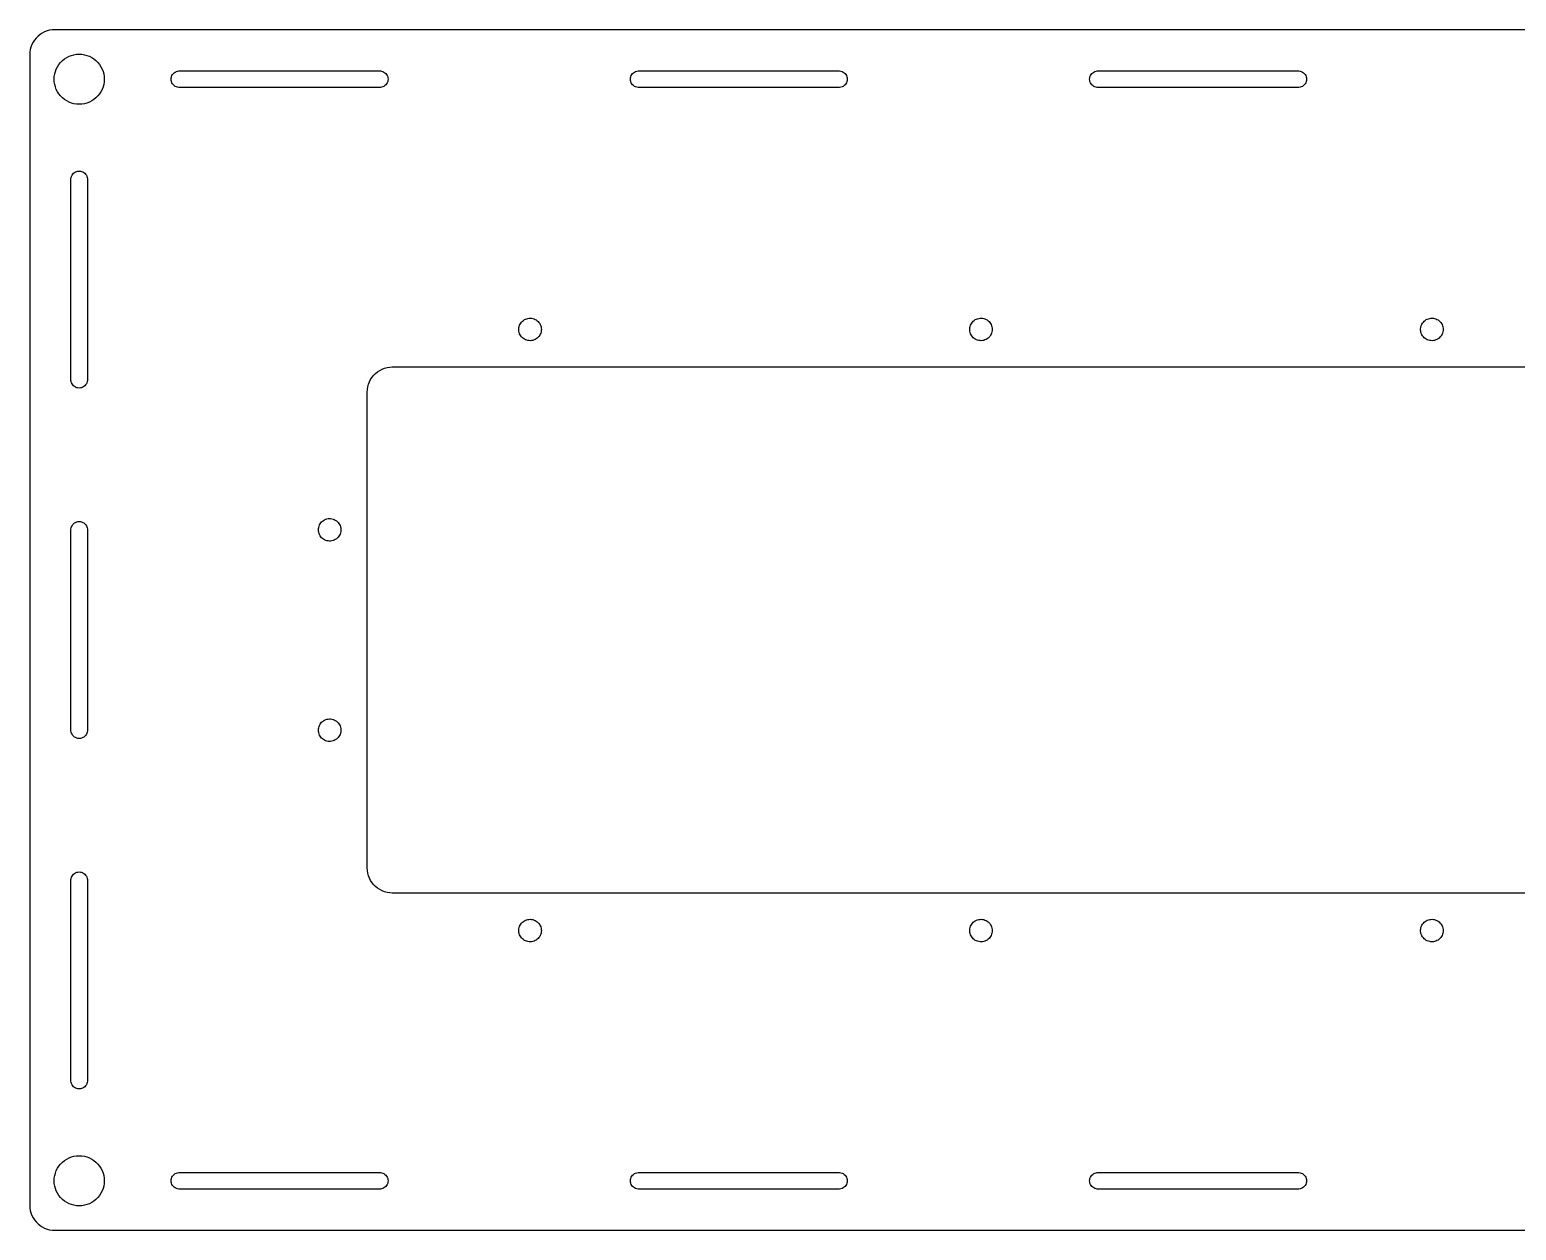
# Model space of a CAD drawing. Header units: metres. Extents: x -325 to 325, y -120 to 120.
# Drawn here: x -324.9 to -28.1, y -119.8 to 119.8 of the extents above; entities that cross this region are included whole.
import ezdxf

# ---------------------------------------------------------------- set-up
doc = ezdxf.new("R2010")
doc.units = ezdxf.units.M

msp = doc.modelspace()

# ---------------------------------------------------------------- linework, layer by layer
for p, q in [((-322.814, 118.87), (-323.221, 118.541)), ((-322.375, 119.155), (-322.814, 118.87)), ((-321.909, 119.393), (-322.375, 119.155)), ((-321.42, 119.58), (-321.909, 119.393)), ((-320.915, 119.716), (-321.42, 119.58)), ((-320.398, 119.798), (-320.915, 119.716)), ((-319.875, 119.825), (-320.398, 119.798)), ((319.875, 119.825), (-319.875, 119.825)), ((-324.766, 115.865), (-324.848, 115.348)), ((-324.63, 116.37), (-324.766, 115.865)), ((-324.443, 116.859), (-324.63, 116.37)), ((-324.205, 117.325), (-324.443, 116.859)), ((-323.92, 117.764), (-324.205, 117.325)), ((-323.591, 118.171), (-323.92, 117.764)), ((-323.221, 118.541), (-323.591, 118.171)), ((-324.848, 115.348), (-324.875, 114.825)), ((-324.875, 114.825), (-324.875, -114.825)), ((-319.33, 112.45), (-319.045, 112.889)), ((-319.045, 112.889), (-318.716, 113.296)), ((-318.716, 113.296), (-318.346, 113.666)), ((-318.346, 113.666), (-317.939, 113.995)), ((-317.939, 113.995), (-317.5, 114.28)), ((-317.5, 114.28), (-317.034, 114.518)), ((-317.034, 114.518), (-316.545, 114.705)), ((-316.545, 114.705), (-316.04, 114.841)), ((-316.04, 114.841), (-315.523, 114.923)), ((-315.523, 114.923), (-315, 114.95)), ((-315, 114.95), (-314.477, 114.923)), ((-314.477, 114.923), (-313.96, 114.841)), ((-313.96, 114.841), (-313.455, 114.705)), ((-313.455, 114.705), (-312.966, 114.518)), ((-312.966, 114.518), (-312.5, 114.28)), ((-312.5, 114.28), (-312.061, 113.995)), ((-312.061, 113.995), (-311.654, 113.666)), ((-311.654, 113.666), (-311.284, 113.296)), ((-311.284, 113.296), (-310.955, 112.889)), ((-310.955, 112.889), (-310.67, 112.45)), ((-320, 109.95), (-319.973, 110.473)), ((-319.973, 109.427), (-320, 109.95)), ((-319.973, 110.473), (-319.891, 110.99)), ((-319.891, 110.99), (-319.755, 111.495)), ((-319.755, 111.495), (-319.568, 111.984)), ((-319.568, 111.984), (-319.33, 112.45)), ((-310.67, 112.45), (-310.432, 111.984)), ((-310.432, 111.984), (-310.245, 111.495)), ((-310.245, 111.495), (-310.109, 110.99)), ((-310.109, 110.99), (-310.027, 110.473)), ((-310.027, 110.473), (-310, 109.95)), ((-310, 109.95), (-310.027, 109.427)), ((-296.65, 109.95), (-296.632, 110.196)), ((-296.632, 109.704), (-296.65, 109.95)), ((-296.632, 110.196), (-296.577, 110.436)), ((-296.577, 110.436), (-296.487, 110.666)), ((-296.487, 110.666), (-296.363, 110.879)), ((-296.363, 110.879), (-296.21, 111.072)), ((-296.21, 111.072), (-296.029, 111.24)), ((-296.029, 111.24), (-295.825, 111.379)), ((-295.825, 111.379), (-295.603, 111.486)), ((-295.603, 111.486), (-295.367, 111.559)), ((-295.367, 111.559), (-295.123, 111.595)), ((-295.123, 111.595), (-254.877, 111.595)), ((-254.877, 111.595), (-254.633, 111.559)), ((-254.633, 111.559), (-254.397, 111.486)), ((-254.397, 111.486), (-254.175, 111.379)), ((-254.175, 111.379), (-253.971, 111.24)), ((-253.971, 111.24), (-253.79, 111.072)), ((-253.79, 111.072), (-253.637, 110.879)), ((-253.637, 110.879), (-253.513, 110.666)), ((-253.513, 110.666), (-253.423, 110.436)), ((-253.423, 110.436), (-253.368, 110.196)), ((-253.368, 110.196), (-253.35, 109.95)), ((-253.35, 109.95), (-253.368, 109.704)), ((-204.983, 109.95), (-204.965, 110.196)), ((-204.965, 109.704), (-204.983, 109.95)), ((-204.965, 110.196), (-204.91, 110.436)), ((-204.91, 110.436), (-204.82, 110.666)), ((-204.82, 110.666), (-204.697, 110.879)), ((-204.697, 110.879), (-204.543, 111.072)), ((-204.543, 111.072), (-204.362, 111.24)), ((-204.362, 111.24), (-204.158, 111.379)), ((-204.158, 111.379), (-203.936, 111.486)), ((-203.936, 111.486), (-203.701, 111.559)), ((-203.701, 111.559), (-203.457, 111.595)), ((-203.457, 111.595), (-163.21, 111.595)), ((-163.21, 111.595), (-162.966, 111.559)), ((-162.966, 111.559), (-162.731, 111.486)), ((-162.731, 111.486), (-162.508, 111.379)), ((-162.508, 111.379), (-162.305, 111.24)), ((-162.305, 111.24), (-162.124, 111.072)), ((-162.124, 111.072), (-161.97, 110.879)), ((-161.97, 110.879), (-161.847, 110.666)), ((-161.847, 110.666), (-161.757, 110.436)), ((-161.757, 110.436), (-161.702, 110.196)), ((-161.702, 110.196), (-161.683, 109.95)), ((-161.683, 109.95), (-161.702, 109.704)), ((-113.317, 109.95), (-113.298, 110.196)), ((-113.298, 109.704), (-113.317, 109.95)), ((-113.298, 110.196), (-113.243, 110.436)), ((-113.243, 110.436), (-113.153, 110.666)), ((-113.153, 110.666), (-113.03, 110.879)), ((-113.03, 110.879), (-112.876, 111.072)), ((-112.876, 111.072), (-112.695, 111.24)), ((-112.695, 111.24), (-112.492, 111.379)), ((-112.492, 111.379), (-112.269, 111.486)), ((-112.269, 111.486), (-112.034, 111.559)), ((-112.034, 111.559), (-111.79, 111.595)), ((-111.79, 111.595), (-71.5434, 111.595)), ((-71.5434, 111.595), (-71.2995, 111.559)), ((-71.2995, 111.559), (-71.0638, 111.486)), ((-71.0638, 111.486), (-70.8417, 111.379)), ((-70.8417, 111.379), (-70.6379, 111.24)), ((-70.6379, 111.24), (-70.4571, 111.072)), ((-70.4571, 111.072), (-70.3034, 110.879)), ((-70.3034, 110.879), (-70.1801, 110.666)), ((-70.1801, 110.666), (-70.09, 110.436)), ((-70.09, 110.436), (-70.0351, 110.196)), ((-70.0351, 110.196), (-70.0167, 109.95)), ((-70.0167, 109.95), (-70.0351, 109.704)), ((-319.891, 108.91), (-319.973, 109.427)), ((-319.755, 108.405), (-319.891, 108.91)), ((-319.568, 107.916), (-319.755, 108.405)), ((-319.33, 107.45), (-319.568, 107.916)), ((-319.045, 107.011), (-319.33, 107.45)), ((-318.716, 106.604), (-319.045, 107.011)), ((-310.955, 107.011), (-311.284, 106.604)), ((-310.67, 107.45), (-310.955, 107.011)), ((-310.432, 107.916), (-310.67, 107.45)), ((-310.245, 108.405), (-310.432, 107.916)), ((-310.109, 108.91), (-310.245, 108.405)), ((-310.027, 109.427), (-310.109, 108.91)), ((-296.577, 109.464), (-296.632, 109.704)), ((-296.487, 109.234), (-296.577, 109.464)), ((-296.363, 109.021), (-296.487, 109.234)), ((-296.21, 108.828), (-296.363, 109.021)), ((-296.029, 108.66), (-296.21, 108.828)), ((-295.825, 108.521), (-296.029, 108.66)), ((-295.603, 108.414), (-295.825, 108.521)), ((-295.367, 108.341), (-295.603, 108.414)), ((-295.123, 108.305), (-295.367, 108.341)), ((-254.877, 108.305), (-295.123, 108.305)), ((-254.633, 108.341), (-254.877, 108.305)), ((-254.397, 108.414), (-254.633, 108.341)), ((-254.175, 108.521), (-254.397, 108.414)), ((-253.971, 108.66), (-254.175, 108.521)), ((-253.79, 108.828), (-253.971, 108.66)), ((-253.637, 109.021), (-253.79, 108.828)), ((-253.513, 109.234), (-253.637, 109.021)), ((-253.423, 109.464), (-253.513, 109.234)), ((-253.368, 109.704), (-253.423, 109.464)), ((-204.91, 109.464), (-204.965, 109.704)), ((-204.82, 109.234), (-204.91, 109.464)), ((-204.697, 109.021), (-204.82, 109.234)), ((-204.543, 108.828), (-204.697, 109.021)), ((-204.362, 108.66), (-204.543, 108.828)), ((-204.158, 108.521), (-204.362, 108.66)), ((-203.936, 108.414), (-204.158, 108.521)), ((-203.701, 108.341), (-203.936, 108.414)), ((-203.457, 108.305), (-203.701, 108.341)), ((-163.21, 108.305), (-203.457, 108.305)), ((-162.966, 108.341), (-163.21, 108.305)), ((-162.731, 108.414), (-162.966, 108.341)), ((-162.508, 108.521), (-162.731, 108.414)), ((-162.305, 108.66), (-162.508, 108.521)), ((-162.124, 108.828), (-162.305, 108.66)), ((-161.97, 109.021), (-162.124, 108.828)), ((-161.847, 109.234), (-161.97, 109.021)), ((-161.757, 109.464), (-161.847, 109.234)), ((-161.702, 109.704), (-161.757, 109.464)), ((-113.243, 109.464), (-113.298, 109.704)), ((-113.153, 109.234), (-113.243, 109.464)), ((-113.03, 109.021), (-113.153, 109.234)), ((-112.876, 108.828), (-113.03, 109.021)), ((-112.695, 108.66), (-112.876, 108.828)), ((-112.492, 108.521), (-112.695, 108.66)), ((-112.269, 108.414), (-112.492, 108.521)), ((-112.034, 108.341), (-112.269, 108.414)), ((-111.79, 108.305), (-112.034, 108.341)), ((-71.5434, 108.305), (-111.79, 108.305)), ((-71.2995, 108.341), (-71.5434, 108.305)), ((-71.0638, 108.414), (-71.2995, 108.341)), ((-70.8417, 108.521), (-71.0638, 108.414)), ((-70.6379, 108.66), (-70.8417, 108.521)), ((-70.4571, 108.828), (-70.6379, 108.66)), ((-70.3034, 109.021), (-70.4571, 108.828)), ((-70.1801, 109.234), (-70.3034, 109.021)), ((-70.09, 109.464), (-70.1801, 109.234)), ((-70.0351, 109.704), (-70.09, 109.464)), ((-318.346, 106.234), (-318.716, 106.604)), ((-317.939, 105.905), (-318.346, 106.234)), ((-317.5, 105.62), (-317.939, 105.905)), ((-317.034, 105.382), (-317.5, 105.62)), ((-316.545, 105.195), (-317.034, 105.382)), ((-316.04, 105.059), (-316.545, 105.195)), ((-315.523, 104.977), (-316.04, 105.059)), ((-315, 104.95), (-315.523, 104.977)), ((-314.477, 104.977), (-315, 104.95)), ((-313.96, 105.059), (-314.477, 104.977)), ((-313.455, 105.195), (-313.96, 105.059)), ((-312.966, 105.382), (-313.455, 105.195)), ((-312.5, 105.62), (-312.966, 105.382)), ((-312.061, 105.905), (-312.5, 105.62)), ((-311.654, 106.234), (-312.061, 105.905)), ((-311.284, 106.604), (-311.654, 106.234)), ((-316.645, 90.0733), (-316.609, 90.3172)), ((-316.645, 49.8267), (-316.645, 90.0733)), ((-316.609, 90.3172), (-316.536, 90.5528)), ((-316.536, 90.5528), (-316.429, 90.775)), ((-316.429, 90.775), (-316.29, 90.9788)), ((-316.29, 90.9788), (-316.122, 91.1595)), ((-316.122, 91.1595), (-315.929, 91.3133)), ((-315.929, 91.3133), (-315.716, 91.4366)), ((-315.716, 91.4366), (-315.486, 91.5267)), ((-315.486, 91.5267), (-315.246, 91.5816)), ((-315.246, 91.5816), (-315, 91.6)), ((-315, 91.6), (-314.754, 91.5816)), ((-314.754, 91.5816), (-314.514, 91.5267)), ((-314.514, 91.5267), (-314.284, 91.4366)), ((-314.284, 91.4366), (-314.071, 91.3133)), ((-314.071, 91.3133), (-313.878, 91.1595)), ((-313.878, 91.1595), (-313.71, 90.9788)), ((-313.71, 90.9788), (-313.571, 90.775)), ((-313.571, 90.775), (-313.464, 90.5528)), ((-313.464, 90.5528), (-313.391, 90.3172)), ((-313.391, 90.3172), (-313.355, 90.0733)), ((-313.355, 90.0733), (-313.355, 49.8267)), ((-227.247, 60.1239), (-227.219, 60.3703)), ((-227.247, 59.8761), (-227.247, 60.1239)), ((-227.219, 59.6297), (-227.247, 59.8761)), ((-227.219, 60.3703), (-227.165, 60.6122)), ((-227.165, 59.3878), (-227.219, 59.6297)), ((-227.165, 60.6122), (-227.085, 60.8467)), ((-227.085, 59.1533), (-227.165, 59.3878)), ((-227.085, 60.8467), (-226.979, 61.0709)), ((-226.979, 61.0709), (-226.849, 61.2821)), ((-226.849, 61.2821), (-226.697, 61.4777)), ((-226.697, 61.4777), (-226.524, 61.6554)), ((-226.524, 61.6554), (-226.333, 61.813)), ((-226.333, 61.813), (-226.125, 61.9485)), ((-226.125, 61.9485), (-225.904, 62.0605)), ((-225.904, 62.0605), (-225.672, 62.1474)), ((-225.672, 62.1474), (-225.431, 62.2083)), ((-225.431, 62.2083), (-225.186, 62.2423)), ((-225.186, 62.2423), (-224.938, 62.2491)), ((-224.938, 62.2491), (-224.691, 62.2287)), ((-224.691, 62.2287), (-224.448, 62.1812)), ((-224.448, 62.1812), (-224.211, 62.1071)), ((-224.211, 62.1071), (-223.984, 62.0076)), ((-223.984, 62.0076), (-223.769, 61.8836)), ((-223.769, 61.8836), (-223.57, 61.7368)), ((-223.57, 61.7368), (-223.387, 61.5689)), ((-223.387, 61.5689), (-223.224, 61.382)), ((-223.224, 61.382), (-223.083, 61.1783)), ((-223.083, 61.1783), (-222.965, 60.9602)), ((-222.965, 60.9602), (-222.872, 60.7306)), ((-222.872, 60.7306), (-222.804, 60.492)), ((-222.804, 59.508), (-222.872, 59.2694)), ((-222.804, 60.492), (-222.764, 60.2475)), ((-222.764, 59.7525), (-222.804, 59.508)), ((-222.764, 60.2475), (-222.75, 60)), ((-222.75, 60), (-222.764, 59.7525)), ((-137.247, 60.1239), (-137.219, 60.3703)), ((-137.247, 59.8761), (-137.247, 60.1239)), ((-137.219, 59.6297), (-137.247, 59.8761)), ((-137.219, 60.3703), (-137.165, 60.6122)), ((-137.165, 59.3878), (-137.219, 59.6297)), ((-137.165, 60.6122), (-137.085, 60.8467)), ((-137.085, 59.1533), (-137.165, 59.3878)), ((-137.085, 60.8467), (-136.979, 61.0709)), ((-136.979, 61.0709), (-136.849, 61.2821)), ((-136.849, 61.2821), (-136.697, 61.4777)), ((-136.697, 61.4777), (-136.524, 61.6554)), ((-136.524, 61.6554), (-136.333, 61.813)), ((-136.333, 61.813), (-136.125, 61.9485)), ((-136.125, 61.9485), (-135.904, 62.0605)), ((-135.904, 62.0605), (-135.672, 62.1474)), ((-135.672, 62.1474), (-135.431, 62.2083)), ((-135.431, 62.2083), (-135.186, 62.2423)), ((-135.186, 62.2423), (-134.938, 62.2491)), ((-134.938, 62.2491), (-134.691, 62.2287)), ((-134.691, 62.2287), (-134.448, 62.1812)), ((-134.448, 62.1812), (-134.211, 62.1071)), ((-134.211, 62.1071), (-133.984, 62.0076)), ((-133.984, 62.0076), (-133.769, 61.8836)), ((-133.769, 61.8836), (-133.57, 61.7368)), ((-133.57, 61.7368), (-133.387, 61.5689)), ((-133.387, 61.5689), (-133.224, 61.382)), ((-133.224, 61.382), (-133.083, 61.1783)), ((-133.083, 61.1783), (-132.965, 60.9602)), ((-132.965, 60.9602), (-132.872, 60.7306)), ((-132.872, 60.7306), (-132.804, 60.492)), ((-132.804, 59.508), (-132.872, 59.2694)), ((-132.804, 60.492), (-132.764, 60.2475)), ((-132.764, 59.7525), (-132.804, 59.508)), ((-132.764, 60.2475), (-132.75, 60)), ((-132.75, 60), (-132.764, 59.7525)), ((-47.2466, 60.1239), (-47.2193, 60.3703)), ((-47.2466, 59.8761), (-47.2466, 60.1239)), ((-47.2193, 59.6297), (-47.2466, 59.8761)), ((-47.2193, 60.3703), (-47.1651, 60.6122)), ((-47.1651, 59.3878), (-47.2193, 59.6297)), ((-47.1651, 60.6122), (-47.0846, 60.8467)), ((-47.0846, 59.1533), (-47.1651, 59.3878)), ((-47.0846, 60.8467), (-46.9788, 61.0709)), ((-46.9788, 61.0709), (-46.849, 61.2821)), ((-46.849, 61.2821), (-46.6967, 61.4777)), ((-46.6967, 61.4777), (-46.5239, 61.6554)), ((-46.5239, 61.6554), (-46.3325, 61.813)), ((-46.3325, 61.813), (-46.125, 61.9485)), ((-46.125, 61.9485), (-45.9038, 62.0605)), ((-45.9038, 62.0605), (-45.6716, 62.1474)), ((-45.6716, 62.1474), (-45.4314, 62.2083)), ((-45.4314, 62.2083), (-45.1858, 62.2423)), ((-45.1858, 62.2423), (-44.938, 62.2491)), ((-44.938, 62.2491), (-44.6909, 62.2287)), ((-44.6909, 62.2287), (-44.4476, 62.1812)), ((-44.4476, 62.1812), (-44.2111, 62.1071)), ((-44.2111, 62.1071), (-43.984, 62.0076)), ((-43.984, 62.0076), (-43.7694, 61.8836)), ((-43.7694, 61.8836), (-43.5696, 61.7368)), ((-43.5696, 61.7368), (-43.3872, 61.5689)), ((-43.3872, 61.5689), (-43.2244, 61.382)), ((-43.2244, 61.382), (-43.0832, 61.1783)), ((-43.0832, 61.1783), (-42.9652, 60.9602)), ((-42.9652, 60.9602), (-42.8719, 60.7306)), ((-42.8719, 60.7306), (-42.8045, 60.492)), ((-42.8045, 59.508), (-42.8719, 59.2694)), ((-42.8045, 60.492), (-42.7637, 60.2475)), ((-42.7637, 59.7525), (-42.8045, 59.508)), ((-42.7637, 60.2475), (-42.75, 60)), ((-42.75, 60), (-42.7637, 59.7525)), ((-226.979, 58.9291), (-227.085, 59.1533)), ((-226.849, 58.7179), (-226.979, 58.9291)), ((-226.697, 58.5223), (-226.849, 58.7179)), ((-226.524, 58.3446), (-226.697, 58.5223)), ((-226.333, 58.187), (-226.524, 58.3446)), ((-226.125, 58.0514), (-226.333, 58.187)), ((-225.904, 57.9395), (-226.125, 58.0514)), ((-225.672, 57.8526), (-225.904, 57.9395)), ((-225.431, 57.7917), (-225.672, 57.8526)), ((-225.186, 57.7577), (-225.431, 57.7917)), ((-224.938, 57.7509), (-225.186, 57.7577)), ((-224.691, 57.7713), (-224.938, 57.7509)), ((-224.448, 57.8188), (-224.691, 57.7713)), ((-224.211, 57.8928), (-224.448, 57.8188)), ((-223.984, 57.9924), (-224.211, 57.8928)), ((-223.769, 58.1164), (-223.984, 57.9924)), ((-223.57, 58.2632), (-223.769, 58.1164)), ((-223.387, 58.4311), (-223.57, 58.2632)), ((-223.224, 58.618), (-223.387, 58.4311)), ((-223.083, 58.8217), (-223.224, 58.618)), ((-222.965, 59.0397), (-223.083, 58.8217)), ((-222.872, 59.2694), (-222.965, 59.0397)), ((-136.979, 58.9291), (-137.085, 59.1533)), ((-136.849, 58.7179), (-136.979, 58.9291)), ((-136.697, 58.5223), (-136.849, 58.7179)), ((-136.524, 58.3446), (-136.697, 58.5223)), ((-136.333, 58.187), (-136.524, 58.3446)), ((-136.125, 58.0514), (-136.333, 58.187)), ((-135.904, 57.9395), (-136.125, 58.0514)), ((-135.672, 57.8526), (-135.904, 57.9395)), ((-135.431, 57.7917), (-135.672, 57.8526)), ((-135.186, 57.7577), (-135.431, 57.7917)), ((-134.938, 57.7509), (-135.186, 57.7577)), ((-134.691, 57.7713), (-134.938, 57.7509)), ((-134.448, 57.8188), (-134.691, 57.7713)), ((-134.211, 57.8928), (-134.448, 57.8188)), ((-133.984, 57.9924), (-134.211, 57.8928)), ((-133.769, 58.1164), (-133.984, 57.9924)), ((-133.57, 58.2632), (-133.769, 58.1164)), ((-133.387, 58.4311), (-133.57, 58.2632)), ((-133.224, 58.618), (-133.387, 58.4311)), ((-133.083, 58.8217), (-133.224, 58.618)), ((-132.965, 59.0397), (-133.083, 58.8217)), ((-132.872, 59.2694), (-132.965, 59.0397)), ((-46.9788, 58.9291), (-47.0846, 59.1533)), ((-46.849, 58.7179), (-46.9788, 58.9291)), ((-46.6967, 58.5223), (-46.849, 58.7179)), ((-46.5239, 58.3446), (-46.6967, 58.5223)), ((-46.3325, 58.187), (-46.5239, 58.3446)), ((-46.125, 58.0514), (-46.3325, 58.187)), ((-45.9038, 57.9395), (-46.125, 58.0514)), ((-45.6716, 57.8526), (-45.9038, 57.9395)), ((-45.4314, 57.7917), (-45.6716, 57.8526)), ((-45.1858, 57.7577), (-45.4314, 57.7917)), ((-44.938, 57.7509), (-45.1858, 57.7577)), ((-44.6909, 57.7713), (-44.938, 57.7509)), ((-44.4476, 57.8188), (-44.6909, 57.7713)), ((-44.2111, 57.8928), (-44.4476, 57.8188)), ((-43.984, 57.9924), (-44.2111, 57.8928)), ((-43.7694, 58.1164), (-43.984, 57.9924)), ((-43.5696, 58.2632), (-43.7694, 58.1164)), ((-43.3872, 58.4311), (-43.5696, 58.2632)), ((-43.2244, 58.618), (-43.3872, 58.4311)), ((-43.0832, 58.8217), (-43.2244, 58.618)), ((-42.9652, 59.0397), (-43.0832, 58.8217)), ((-42.8719, 59.2694), (-42.9652, 59.0397)), ((-256.545, 50.4389), (-256.216, 50.8457)), ((-256.216, 50.8457), (-255.846, 51.2157)), ((-255.846, 51.2157), (-255.439, 51.5451)), ((-255.439, 51.5451), (-255, 51.8301)), ((-255, 51.8301), (-254.534, 52.0677)), ((-254.534, 52.0677), (-254.045, 52.2553)), ((-254.045, 52.2553), (-253.54, 52.3907)), ((-253.54, 52.3907), (-253.023, 52.4726)), ((-253.023, 52.4726), (-252.5, 52.5)), ((-252.5, 52.5), (252.5, 52.5)), ((-316.609, 49.5828), (-316.645, 49.8267)), ((-316.536, 49.3472), (-316.609, 49.5828)), ((-316.429, 49.125), (-316.536, 49.3472)), ((-316.29, 48.9212), (-316.429, 49.125)), ((-316.122, 48.7405), (-316.29, 48.9212)), ((-315.929, 48.5867), (-316.122, 48.7405)), ((-315.716, 48.4634), (-315.929, 48.5867)), ((-315.486, 48.3733), (-315.716, 48.4634)), ((-315.246, 48.3184), (-315.486, 48.3733)), ((-315, 48.3), (-315.246, 48.3184)), ((-314.754, 48.3184), (-315, 48.3)), ((-314.514, 48.3733), (-314.754, 48.3184)), ((-314.284, 48.4634), (-314.514, 48.3733)), ((-314.071, 48.5867), (-314.284, 48.4634)), ((-313.878, 48.7405), (-314.071, 48.5867)), ((-313.71, 48.9212), (-313.878, 48.7405)), ((-313.571, 49.125), (-313.71, 48.9212)), ((-313.464, 49.3472), (-313.571, 49.125)), ((-313.391, 49.5828), (-313.464, 49.3472)), ((-313.355, 49.8267), (-313.391, 49.5828)), ((-257.5, 47.5), (-257.473, 48.0226)), ((-257.5, -47.5), (-257.5, 47.5)), ((-257.473, 48.0226), (-257.391, 48.5396)), ((-257.391, 48.5396), (-257.255, 49.0451)), ((-257.255, 49.0451), (-257.068, 49.5337)), ((-257.068, 49.5337), (-256.83, 50)), ((-256.83, 50), (-256.545, 50.4389)), ((-316.536, 20.6028), (-316.429, 20.825)), ((-316.429, 20.825), (-316.29, 21.0287)), ((-316.29, 21.0287), (-316.122, 21.2095)), ((-316.122, 21.2095), (-315.929, 21.3633)), ((-315.929, 21.3633), (-315.716, 21.4866)), ((-315.716, 21.4866), (-315.486, 21.5767)), ((-315.486, 21.5767), (-315.246, 21.6316)), ((-315.246, 21.6316), (-315, 21.65)), ((-315, 21.65), (-314.754, 21.6316)), ((-314.754, 21.6316), (-314.514, 21.5767)), ((-314.514, 21.5767), (-314.284, 21.4866)), ((-314.284, 21.4866), (-314.071, 21.3633)), ((-314.071, 21.3633), (-313.878, 21.2095)), ((-313.878, 21.2095), (-313.71, 21.0287)), ((-313.71, 21.0287), (-313.571, 20.825)), ((-313.571, 20.825), (-313.464, 20.6028)), ((-267.128, 20.7306), (-267.035, 20.9602)), ((-267.035, 20.9602), (-266.917, 21.1783)), ((-266.917, 21.1783), (-266.776, 21.382)), ((-266.776, 21.382), (-266.613, 21.5689)), ((-266.613, 21.5689), (-266.43, 21.7368)), ((-266.43, 21.7368), (-266.231, 21.8836)), ((-266.231, 21.8836), (-266.016, 22.0076)), ((-266.016, 22.0076), (-265.789, 22.1071)), ((-265.789, 22.1071), (-265.552, 22.1811)), ((-265.552, 22.1811), (-265.309, 22.2287)), ((-265.309, 22.2287), (-265.062, 22.2491)), ((-265.062, 22.2491), (-264.814, 22.2423)), ((-264.814, 22.2423), (-264.569, 22.2083)), ((-264.569, 22.2083), (-264.328, 22.1474)), ((-264.328, 22.1474), (-264.096, 22.0605)), ((-264.096, 22.0605), (-263.875, 21.9485)), ((-263.875, 21.9485), (-263.667, 21.813)), ((-263.667, 21.813), (-263.476, 21.6554)), ((-263.476, 21.6554), (-263.303, 21.4777)), ((-263.303, 21.4777), (-263.151, 21.2821)), ((-263.151, 21.2821), (-263.021, 21.0709)), ((-263.021, 21.0709), (-262.915, 20.8467)), ((-262.915, 20.8467), (-262.835, 20.6122)), ((-316.645, 20.1233), (-316.609, 20.3672)), ((-316.645, -20.1233), (-316.645, 20.1233)), ((-316.609, 20.3672), (-316.536, 20.6028)), ((-313.464, 20.6028), (-313.391, 20.3672)), ((-313.391, 20.3672), (-313.355, 20.1233)), ((-313.355, 20.1233), (-313.355, -20.1233)), ((-267.25, 20), (-267.236, 20.2475)), ((-267.236, 19.7525), (-267.25, 20)), ((-267.236, 20.2475), (-267.196, 20.492)), ((-267.196, 19.508), (-267.236, 19.7525)), ((-267.196, 20.492), (-267.128, 20.7306)), ((-267.128, 19.2694), (-267.196, 19.508)), ((-267.035, 19.0397), (-267.128, 19.2694)), ((-266.917, 18.8217), (-267.035, 19.0397)), ((-266.776, 18.618), (-266.917, 18.8217)), ((-266.613, 18.4311), (-266.776, 18.618)), ((-266.43, 18.2632), (-266.613, 18.4311)), ((-266.231, 18.1164), (-266.43, 18.2632)), ((-266.016, 17.9924), (-266.231, 18.1164)), ((-265.789, 17.8928), (-266.016, 17.9924)), ((-265.552, 17.8188), (-265.789, 17.8928)), ((-265.309, 17.7713), (-265.552, 17.8188)), ((-264.328, 17.8526), (-264.569, 17.7917)), ((-264.096, 17.9395), (-264.328, 17.8526)), ((-263.875, 18.0514), (-264.096, 17.9395)), ((-263.667, 18.187), (-263.875, 18.0514)), ((-263.476, 18.3446), (-263.667, 18.187)), ((-263.303, 18.5223), (-263.476, 18.3446)), ((-263.151, 18.7179), (-263.303, 18.5223)), ((-263.021, 18.9291), (-263.151, 18.7179)), ((-262.915, 19.1533), (-263.021, 18.9291)), ((-262.835, 19.3878), (-262.915, 19.1533)), ((-262.835, 20.6122), (-262.781, 20.3703)), ((-262.781, 19.6297), (-262.835, 19.3878)), ((-262.781, 20.3703), (-262.753, 20.1239)), ((-262.753, 19.8761), (-262.781, 19.6297)), ((-262.753, 20.1239), (-262.753, 19.8761)), ((-265.062, 17.7509), (-265.309, 17.7713)), ((-264.814, 17.7577), (-265.062, 17.7509)), ((-264.569, 17.7917), (-264.814, 17.7577)), ((-265.552, -17.8188), (-265.309, -17.7713)), ((-265.309, -17.7713), (-265.062, -17.7509)), ((-265.062, -17.7509), (-264.814, -17.7577)), ((-264.814, -17.7577), (-264.569, -17.7917)), ((-264.569, -17.7917), (-264.328, -17.8526)), ((-316.609, -20.3672), (-316.645, -20.1233)), ((-316.536, -20.6028), (-316.609, -20.3672)), ((-316.429, -20.825), (-316.536, -20.6028)), ((-313.464, -20.6028), (-313.571, -20.825)), ((-313.391, -20.3672), (-313.464, -20.6028)), ((-313.355, -20.1233), (-313.391, -20.3672)), ((-267.25, -20), (-267.236, -19.7525)), ((-267.236, -20.2475), (-267.25, -20)), ((-267.236, -19.7525), (-267.196, -19.508)), ((-267.196, -20.492), (-267.236, -20.2475)), ((-267.196, -19.508), (-267.128, -19.2694)), ((-267.128, -20.7306), (-267.196, -20.492)), ((-267.128, -19.2694), (-267.035, -19.0397)), ((-267.035, -20.9602), (-267.128, -20.7306)), ((-267.035, -19.0397), (-266.917, -18.8217)), ((-266.917, -18.8217), (-266.776, -18.618)), ((-266.776, -18.618), (-266.613, -18.4311)), ((-266.613, -18.4311), (-266.43, -18.2632)), ((-266.43, -18.2632), (-266.231, -18.1164)), ((-266.231, -18.1164), (-266.016, -17.9924)), ((-266.016, -17.9924), (-265.789, -17.8928)), ((-265.789, -17.8928), (-265.552, -17.8188)), ((-264.328, -17.8526), (-264.096, -17.9395)), ((-264.096, -17.9395), (-263.875, -18.0514)), ((-263.875, -18.0514), (-263.667, -18.187)), ((-263.667, -18.187), (-263.476, -18.3446)), ((-263.476, -18.3446), (-263.303, -18.5223)), ((-263.303, -18.5223), (-263.151, -18.7179)), ((-263.151, -18.7179), (-263.021, -18.9291)), ((-263.021, -18.9291), (-262.915, -19.1533)), ((-262.915, -19.1533), (-262.835, -19.3878)), ((-262.835, -20.6122), (-262.915, -20.8467)), ((-262.835, -19.3878), (-262.781, -19.6297)), ((-262.781, -20.3703), (-262.835, -20.6122)), ((-262.781, -19.6297), (-262.753, -19.8761)), ((-262.753, -20.1239), (-262.781, -20.3703)), ((-262.753, -19.8761), (-262.753, -20.1239)), ((-316.29, -21.0287), (-316.429, -20.825)), ((-316.122, -21.2095), (-316.29, -21.0287)), ((-315.929, -21.3633), (-316.122, -21.2095)), ((-315.716, -21.4866), (-315.929, -21.3633)), ((-315.486, -21.5767), (-315.716, -21.4866)), ((-315.246, -21.6316), (-315.486, -21.5767)), ((-315, -21.65), (-315.246, -21.6316)), ((-314.754, -21.6316), (-315, -21.65)), ((-314.514, -21.5767), (-314.754, -21.6316)), ((-314.284, -21.4866), (-314.514, -21.5767)), ((-314.071, -21.3633), (-314.284, -21.4866)), ((-313.878, -21.2095), (-314.071, -21.3633)), ((-313.71, -21.0287), (-313.878, -21.2095)), ((-313.571, -20.825), (-313.71, -21.0287)), ((-266.917, -21.1783), (-267.035, -20.9602)), ((-266.776, -21.382), (-266.917, -21.1783)), ((-266.613, -21.5689), (-266.776, -21.382)), ((-266.43, -21.7368), (-266.613, -21.5689)), ((-266.231, -21.8836), (-266.43, -21.7368)), ((-266.016, -22.0076), (-266.231, -21.8836)), ((-265.789, -22.1071), (-266.016, -22.0076)), ((-265.552, -22.1811), (-265.789, -22.1071)), ((-265.309, -22.2287), (-265.552, -22.1811)), ((-265.062, -22.2491), (-265.309, -22.2287)), ((-264.814, -22.2423), (-265.062, -22.2491)), ((-264.569, -22.2083), (-264.814, -22.2423)), ((-264.328, -22.1474), (-264.569, -22.2083)), ((-264.096, -22.0605), (-264.328, -22.1474)), ((-263.875, -21.9485), (-264.096, -22.0605)), ((-263.667, -21.813), (-263.875, -21.9485)), ((-263.476, -21.6554), (-263.667, -21.813)), ((-263.303, -21.4777), (-263.476, -21.6554)), ((-263.151, -21.2821), (-263.303, -21.4777)), ((-263.021, -21.0709), (-263.151, -21.2821)), ((-262.915, -20.8467), (-263.021, -21.0709)), ((-316.645, -49.8267), (-316.609, -49.5828)), ((-316.645, -90.0733), (-316.645, -49.8267)), ((-316.609, -49.5828), (-316.536, -49.3472)), ((-316.536, -49.3472), (-316.429, -49.125)), ((-316.429, -49.125), (-316.29, -48.9212)), ((-316.29, -48.9212), (-316.122, -48.7405)), ((-316.122, -48.7405), (-315.929, -48.5867)), ((-315.929, -48.5867), (-315.716, -48.4634)), ((-315.716, -48.4634), (-315.486, -48.3733)), ((-315.486, -48.3733), (-315.246, -48.3184)), ((-315.246, -48.3184), (-315, -48.3)), ((-315, -48.3), (-314.754, -48.3184)), ((-314.754, -48.3184), (-314.514, -48.3733)), ((-314.514, -48.3733), (-314.284, -48.4634)), ((-314.284, -48.4634), (-314.071, -48.5867)), ((-314.071, -48.5867), (-313.878, -48.7405)), ((-313.878, -48.7405), (-313.71, -48.9212)), ((-313.71, -48.9212), (-313.571, -49.125)), ((-313.571, -49.125), (-313.464, -49.3472)), ((-313.464, -49.3472), (-313.391, -49.5828)), ((-313.391, -49.5828), (-313.355, -49.8267)), ((-313.355, -49.8267), (-313.355, -90.0733)), ((-257.473, -48.0226), (-257.5, -47.5)), ((-257.391, -48.5396), (-257.473, -48.0226)), ((-257.255, -49.0451), (-257.391, -48.5396)), ((-257.068, -49.5337), (-257.255, -49.0451)), ((-256.83, -50), (-257.068, -49.5337)), ((-256.545, -50.4389), (-256.83, -50)), ((-256.216, -50.8457), (-256.545, -50.4389)), ((-255.846, -51.2157), (-256.216, -50.8457)), ((-255.439, -51.5451), (-255.846, -51.2157)), ((-255, -51.8301), (-255.439, -51.5451)), ((-254.534, -52.0677), (-255, -51.8301)), ((-254.045, -52.2553), (-254.534, -52.0677)), ((-253.54, -52.3907), (-254.045, -52.2553)), ((-253.023, -52.4726), (-253.54, -52.3907)), ((-252.5, -52.5), (-253.023, -52.4726)), ((252.5, -52.5), (-252.5, -52.5)), ((-227.165, -59.3878), (-227.085, -59.1533)), ((-227.085, -59.1533), (-226.979, -58.9291)), ((-226.979, -58.9291), (-226.849, -58.7179)), ((-226.849, -58.7179), (-226.697, -58.5223)), ((-226.697, -58.5223), (-226.524, -58.3446)), ((-226.524, -58.3446), (-226.333, -58.187)), ((-226.333, -58.187), (-226.125, -58.0514)), ((-226.125, -58.0514), (-225.904, -57.9395)), ((-225.904, -57.9395), (-225.672, -57.8526)), ((-225.672, -57.8526), (-225.431, -57.7917)), ((-225.431, -57.7917), (-225.186, -57.7577)), ((-225.186, -57.7577), (-224.938, -57.7509)), ((-224.938, -57.7509), (-224.691, -57.7713)), ((-224.691, -57.7713), (-224.448, -57.8188)), ((-224.448, -57.8188), (-224.211, -57.8928)), ((-224.211, -57.8928), (-223.984, -57.9924)), ((-223.984, -57.9924), (-223.769, -58.1164)), ((-223.769, -58.1164), (-223.57, -58.2632)), ((-223.57, -58.2632), (-223.387, -58.4311)), ((-223.387, -58.4311), (-223.224, -58.618)), ((-223.224, -58.618), (-223.083, -58.8217)), ((-223.083, -58.8217), (-222.965, -59.0397)), ((-222.965, -59.0397), (-222.872, -59.2694)), ((-222.872, -59.2694), (-222.804, -59.508)), ((-137.165, -59.3878), (-137.085, -59.1533)), ((-137.085, -59.1533), (-136.979, -58.9291)), ((-136.979, -58.9291), (-136.849, -58.7179)), ((-136.849, -58.7179), (-136.697, -58.5223)), ((-136.697, -58.5223), (-136.524, -58.3446)), ((-136.524, -58.3446), (-136.333, -58.187)), ((-136.333, -58.187), (-136.125, -58.0514)), ((-136.125, -58.0514), (-135.904, -57.9395)), ((-135.904, -57.9395), (-135.672, -57.8526)), ((-135.672, -57.8526), (-135.431, -57.7917)), ((-135.431, -57.7917), (-135.186, -57.7577)), ((-135.186, -57.7577), (-134.938, -57.7509)), ((-134.938, -57.7509), (-134.691, -57.7713)), ((-134.691, -57.7713), (-134.448, -57.8188)), ((-134.448, -57.8188), (-134.211, -57.8928)), ((-134.211, -57.8928), (-133.984, -57.9924)), ((-133.984, -57.9924), (-133.769, -58.1164)), ((-133.769, -58.1164), (-133.57, -58.2632)), ((-133.57, -58.2632), (-133.387, -58.4311)), ((-133.387, -58.4311), (-133.224, -58.618)), ((-133.224, -58.618), (-133.083, -58.8217)), ((-133.083, -58.8217), (-132.965, -59.0397)), ((-132.965, -59.0397), (-132.872, -59.2694)), ((-132.872, -59.2694), (-132.804, -59.508)), ((-47.1651, -59.3878), (-47.0846, -59.1533)), ((-47.0846, -59.1533), (-46.9788, -58.9291)), ((-46.9788, -58.9291), (-46.849, -58.7179)), ((-46.849, -58.7179), (-46.6967, -58.5223)), ((-46.6967, -58.5223), (-46.5239, -58.3446)), ((-46.5239, -58.3446), (-46.3325, -58.187)), ((-46.3325, -58.187), (-46.125, -58.0514)), ((-46.125, -58.0514), (-45.9038, -57.9395)), ((-45.9038, -57.9395), (-45.6716, -57.8526)), ((-45.6716, -57.8526), (-45.4314, -57.7917)), ((-45.4314, -57.7917), (-45.1858, -57.7577)), ((-45.1858, -57.7577), (-44.938, -57.7509)), ((-44.938, -57.7509), (-44.6909, -57.7713)), ((-44.6909, -57.7713), (-44.4476, -57.8188)), ((-44.4476, -57.8188), (-44.2111, -57.8928)), ((-44.2111, -57.8928), (-43.984, -57.9924)), ((-43.984, -57.9924), (-43.7694, -58.1164)), ((-43.7694, -58.1164), (-43.5696, -58.2632)), ((-43.5696, -58.2632), (-43.3872, -58.4311)), ((-43.3872, -58.4311), (-43.2244, -58.618)), ((-43.2244, -58.618), (-43.0832, -58.8217)), ((-43.0832, -58.8217), (-42.9652, -59.0397)), ((-42.9652, -59.0397), (-42.8719, -59.2694)), ((-42.8719, -59.2694), (-42.8045, -59.508)), ((-227.247, -59.8761), (-227.219, -59.6297)), ((-227.247, -60.1239), (-227.247, -59.8761)), ((-227.219, -60.3703), (-227.247, -60.1239)), ((-227.219, -59.6297), (-227.165, -59.3878)), ((-227.165, -60.6122), (-227.219, -60.3703)), ((-227.085, -60.8467), (-227.165, -60.6122)), ((-226.979, -61.0709), (-227.085, -60.8467)), ((-226.849, -61.2821), (-226.979, -61.0709)), ((-226.697, -61.4777), (-226.849, -61.2821)), ((-226.524, -61.6554), (-226.697, -61.4777)), ((-226.333, -61.813), (-226.524, -61.6554)), ((-226.125, -61.9485), (-226.333, -61.813)), ((-225.904, -62.0605), (-226.125, -61.9485)), ((-225.672, -62.1474), (-225.904, -62.0605)), ((-225.431, -62.2083), (-225.672, -62.1474)), ((-225.186, -62.2423), (-225.431, -62.2083)), ((-224.938, -62.2491), (-225.186, -62.2423)), ((-224.691, -62.2287), (-224.938, -62.2491)), ((-224.448, -62.1812), (-224.691, -62.2287)), ((-224.211, -62.1071), (-224.448, -62.1812)), ((-223.984, -62.0076), (-224.211, -62.1071)), ((-223.769, -61.8836), (-223.984, -62.0076)), ((-223.57, -61.7368), (-223.769, -61.8836)), ((-223.387, -61.5689), (-223.57, -61.7368)), ((-223.224, -61.382), (-223.387, -61.5689)), ((-223.083, -61.1783), (-223.224, -61.382)), ((-222.965, -60.9602), (-223.083, -61.1783)), ((-222.872, -60.7306), (-222.965, -60.9602)), ((-222.804, -60.492), (-222.872, -60.7306)), ((-222.804, -59.508), (-222.764, -59.7525)), ((-222.764, -60.2475), (-222.804, -60.492)), ((-222.764, -59.7525), (-222.75, -60)), ((-222.75, -60), (-222.764, -60.2475)), ((-137.247, -59.8761), (-137.219, -59.6297)), ((-137.247, -60.1239), (-137.247, -59.8761)), ((-137.219, -60.3703), (-137.247, -60.1239)), ((-137.219, -59.6297), (-137.165, -59.3878)), ((-137.165, -60.6122), (-137.219, -60.3703)), ((-137.085, -60.8467), (-137.165, -60.6122)), ((-136.979, -61.0709), (-137.085, -60.8467)), ((-136.849, -61.2821), (-136.979, -61.0709)), ((-136.697, -61.4777), (-136.849, -61.2821)), ((-136.524, -61.6554), (-136.697, -61.4777)), ((-136.333, -61.813), (-136.524, -61.6554)), ((-136.125, -61.9485), (-136.333, -61.813)), ((-135.904, -62.0605), (-136.125, -61.9485)), ((-135.672, -62.1474), (-135.904, -62.0605)), ((-135.431, -62.2083), (-135.672, -62.1474)), ((-135.186, -62.2423), (-135.431, -62.2083)), ((-134.938, -62.2491), (-135.186, -62.2423)), ((-134.691, -62.2287), (-134.938, -62.2491)), ((-134.448, -62.1812), (-134.691, -62.2287)), ((-134.211, -62.1071), (-134.448, -62.1812)), ((-133.984, -62.0076), (-134.211, -62.1071)), ((-133.769, -61.8836), (-133.984, -62.0076)), ((-133.57, -61.7368), (-133.769, -61.8836)), ((-133.387, -61.5689), (-133.57, -61.7368)), ((-133.224, -61.382), (-133.387, -61.5689)), ((-133.083, -61.1783), (-133.224, -61.382)), ((-132.965, -60.9602), (-133.083, -61.1783)), ((-132.872, -60.7306), (-132.965, -60.9602)), ((-132.804, -60.492), (-132.872, -60.7306)), ((-132.804, -59.508), (-132.764, -59.7525)), ((-132.764, -60.2475), (-132.804, -60.492)), ((-132.764, -59.7525), (-132.75, -60)), ((-132.75, -60), (-132.764, -60.2475)), ((-47.2466, -59.8761), (-47.2193, -59.6297)), ((-47.2466, -60.1239), (-47.2466, -59.8761)), ((-47.2193, -60.3703), (-47.2466, -60.1239)), ((-47.2193, -59.6297), (-47.1651, -59.3878)), ((-47.1651, -60.6122), (-47.2193, -60.3703)), ((-47.0846, -60.8467), (-47.1651, -60.6122)), ((-46.9788, -61.0709), (-47.0846, -60.8467)), ((-46.849, -61.2821), (-46.9788, -61.0709)), ((-46.6967, -61.4777), (-46.849, -61.2821)), ((-46.5239, -61.6554), (-46.6967, -61.4777)), ((-46.3325, -61.813), (-46.5239, -61.6554)), ((-46.125, -61.9485), (-46.3325, -61.813)), ((-45.9038, -62.0605), (-46.125, -61.9485)), ((-45.6716, -62.1474), (-45.9038, -62.0605)), ((-45.4314, -62.2083), (-45.6716, -62.1474)), ((-45.1858, -62.2423), (-45.4314, -62.2083)), ((-44.938, -62.2491), (-45.1858, -62.2423)), ((-44.6909, -62.2287), (-44.938, -62.2491)), ((-44.4476, -62.1812), (-44.6909, -62.2287)), ((-44.2111, -62.1071), (-44.4476, -62.1812)), ((-43.984, -62.0076), (-44.2111, -62.1071)), ((-43.7694, -61.8836), (-43.984, -62.0076)), ((-43.5696, -61.7368), (-43.7694, -61.8836)), ((-43.3872, -61.5689), (-43.5696, -61.7368)), ((-43.2244, -61.382), (-43.3872, -61.5689)), ((-43.0832, -61.1783), (-43.2244, -61.382)), ((-42.9652, -60.9602), (-43.0832, -61.1783)), ((-42.8719, -60.7306), (-42.9652, -60.9602)), ((-42.8045, -60.492), (-42.8719, -60.7306)), ((-42.8045, -59.508), (-42.7637, -59.7525)), ((-42.7637, -60.2475), (-42.8045, -60.492)), ((-42.7637, -59.7525), (-42.75, -60)), ((-42.75, -60), (-42.7637, -60.2475)), ((-316.609, -90.3172), (-316.645, -90.0733)), ((-316.536, -90.5528), (-316.609, -90.3172)), ((-316.429, -90.775), (-316.536, -90.5528)), ((-316.29, -90.9788), (-316.429, -90.775)), ((-316.122, -91.1595), (-316.29, -90.9788)), ((-315.929, -91.3133), (-316.122, -91.1595)), ((-315.716, -91.4366), (-315.929, -91.3133)), ((-315.486, -91.5267), (-315.716, -91.4366)), ((-315.246, -91.5816), (-315.486, -91.5267)), ((-315, -91.6), (-315.246, -91.5816)), ((-314.754, -91.5816), (-315, -91.6)), ((-314.514, -91.5267), (-314.754, -91.5816)), ((-314.284, -91.4366), (-314.514, -91.5267)), ((-314.071, -91.3133), (-314.284, -91.4366)), ((-313.878, -91.1595), (-314.071, -91.3133)), ((-313.71, -90.9788), (-313.878, -91.1595)), ((-313.571, -90.775), (-313.71, -90.9788)), ((-313.464, -90.5528), (-313.571, -90.775)), ((-313.391, -90.3172), (-313.464, -90.5528)), ((-313.355, -90.0733), (-313.391, -90.3172)), ((-319.045, -107.011), (-318.716, -106.604)), ((-318.716, -106.604), (-318.346, -106.234)), ((-318.346, -106.234), (-317.939, -105.905)), ((-317.939, -105.905), (-317.5, -105.62)), ((-317.5, -105.62), (-317.034, -105.382)), ((-317.034, -105.382), (-316.545, -105.195)), ((-316.545, -105.195), (-316.04, -105.059)), ((-316.04, -105.059), (-315.523, -104.977)), ((-315.523, -104.977), (-315, -104.95)), ((-315, -104.95), (-314.477, -104.977)), ((-314.477, -104.977), (-313.96, -105.059)), ((-313.96, -105.059), (-313.455, -105.195)), ((-313.455, -105.195), (-312.966, -105.382)), ((-312.966, -105.382), (-312.5, -105.62)), ((-312.5, -105.62), (-312.061, -105.905)), ((-312.061, -105.905), (-311.654, -106.234)), ((-311.654, -106.234), (-311.284, -106.604)), ((-311.284, -106.604), (-310.955, -107.011)), ((-320, -109.95), (-319.973, -109.427)), ((-319.973, -109.427), (-319.891, -108.91)), ((-319.891, -108.91), (-319.755, -108.405)), ((-319.755, -108.405), (-319.568, -107.916)), ((-319.568, -107.916), (-319.33, -107.45)), ((-319.33, -107.45), (-319.045, -107.011)), ((-310.955, -107.011), (-310.67, -107.45)), ((-310.67, -107.45), (-310.432, -107.916)), ((-310.432, -107.916), (-310.245, -108.405)), ((-310.245, -108.405), (-310.109, -108.91)), ((-310.109, -108.91), (-310.027, -109.427)), ((-310.027, -109.427), (-310, -109.95)), ((-296.65, -109.95), (-296.632, -109.704)), ((-296.632, -109.704), (-296.577, -109.464)), ((-296.577, -109.464), (-296.487, -109.234)), ((-296.487, -109.234), (-296.363, -109.021)), ((-296.363, -109.021), (-296.21, -108.828)), ((-296.21, -108.828), (-296.029, -108.66)), ((-296.029, -108.66), (-295.825, -108.521)), ((-295.825, -108.521), (-295.603, -108.414)), ((-295.603, -108.414), (-295.367, -108.341)), ((-295.367, -108.341), (-295.123, -108.305)), ((-295.123, -108.305), (-254.877, -108.305)), ((-254.877, -108.305), (-254.633, -108.341)), ((-254.633, -108.341), (-254.397, -108.414)), ((-254.397, -108.414), (-254.175, -108.521)), ((-254.175, -108.521), (-253.971, -108.66)), ((-253.971, -108.66), (-253.79, -108.828)), ((-253.79, -108.828), (-253.637, -109.021)), ((-253.637, -109.021), (-253.513, -109.234)), ((-253.513, -109.234), (-253.423, -109.464)), ((-253.423, -109.464), (-253.368, -109.704)), ((-253.368, -109.704), (-253.35, -109.95)), ((-204.983, -109.95), (-204.965, -109.704)), ((-204.965, -109.704), (-204.91, -109.464)), ((-204.91, -109.464), (-204.82, -109.234)), ((-204.82, -109.234), (-204.697, -109.021)), ((-204.697, -109.021), (-204.543, -108.828)), ((-204.543, -108.828), (-204.362, -108.66)), ((-204.362, -108.66), (-204.158, -108.521)), ((-204.158, -108.521), (-203.936, -108.414)), ((-203.936, -108.414), (-203.701, -108.341)), ((-203.701, -108.341), (-203.457, -108.305)), ((-203.457, -108.305), (-163.21, -108.305)), ((-163.21, -108.305), (-162.966, -108.341)), ((-162.966, -108.341), (-162.731, -108.414)), ((-162.731, -108.414), (-162.508, -108.521)), ((-162.508, -108.521), (-162.305, -108.66)), ((-162.305, -108.66), (-162.124, -108.828)), ((-162.124, -108.828), (-161.97, -109.021)), ((-161.97, -109.021), (-161.847, -109.234)), ((-161.847, -109.234), (-161.757, -109.464)), ((-161.757, -109.464), (-161.702, -109.704)), ((-161.702, -109.704), (-161.683, -109.95)), ((-113.317, -109.95), (-113.298, -109.704)), ((-113.298, -109.704), (-113.243, -109.464)), ((-113.243, -109.464), (-113.153, -109.234)), ((-113.153, -109.234), (-113.03, -109.021)), ((-113.03, -109.021), (-112.876, -108.828)), ((-112.876, -108.828), (-112.695, -108.66)), ((-112.695, -108.66), (-112.492, -108.521)), ((-112.492, -108.521), (-112.269, -108.414)), ((-112.269, -108.414), (-112.034, -108.341)), ((-112.034, -108.341), (-111.79, -108.305)), ((-111.79, -108.305), (-71.5434, -108.305)), ((-71.5434, -108.305), (-71.2995, -108.341)), ((-71.2995, -108.341), (-71.0638, -108.414)), ((-71.0638, -108.414), (-70.8417, -108.521)), ((-70.8417, -108.521), (-70.6379, -108.66)), ((-70.6379, -108.66), (-70.4571, -108.828)), ((-70.4571, -108.828), (-70.3034, -109.021)), ((-70.3034, -109.021), (-70.1801, -109.234)), ((-70.1801, -109.234), (-70.09, -109.464)), ((-70.09, -109.464), (-70.0351, -109.704)), ((-70.0351, -109.704), (-70.0167, -109.95)), ((-319.973, -110.473), (-320, -109.95)), ((-319.891, -110.99), (-319.973, -110.473)), ((-319.755, -111.495), (-319.891, -110.99)), ((-319.568, -111.984), (-319.755, -111.495)), ((-319.33, -112.45), (-319.568, -111.984)), ((-319.045, -112.889), (-319.33, -112.45)), ((-310.67, -112.45), (-310.955, -112.889)), ((-310.432, -111.984), (-310.67, -112.45)), ((-310.245, -111.495), (-310.432, -111.984)), ((-310.109, -110.99), (-310.245, -111.495)), ((-310.027, -110.473), (-310.109, -110.99)), ((-310, -109.95), (-310.027, -110.473)), ((-296.632, -110.196), (-296.65, -109.95)), ((-296.577, -110.436), (-296.632, -110.196)), ((-296.487, -110.666), (-296.577, -110.436)), ((-296.363, -110.879), (-296.487, -110.666)), ((-296.21, -111.072), (-296.363, -110.879)), ((-296.029, -111.24), (-296.21, -111.072)), ((-295.825, -111.379), (-296.029, -111.24)), ((-295.603, -111.486), (-295.825, -111.379)), ((-295.367, -111.559), (-295.603, -111.486)), ((-295.123, -111.595), (-295.367, -111.559)), ((-254.877, -111.595), (-295.123, -111.595)), ((-254.633, -111.559), (-254.877, -111.595)), ((-254.397, -111.486), (-254.633, -111.559)), ((-254.175, -111.379), (-254.397, -111.486)), ((-253.971, -111.24), (-254.175, -111.379)), ((-253.79, -111.072), (-253.971, -111.24)), ((-253.637, -110.879), (-253.79, -111.072)), ((-253.513, -110.666), (-253.637, -110.879)), ((-253.423, -110.436), (-253.513, -110.666)), ((-253.368, -110.196), (-253.423, -110.436)), ((-253.35, -109.95), (-253.368, -110.196)), ((-204.965, -110.196), (-204.983, -109.95)), ((-204.91, -110.436), (-204.965, -110.196)), ((-204.82, -110.666), (-204.91, -110.436)), ((-204.697, -110.879), (-204.82, -110.666)), ((-204.543, -111.072), (-204.697, -110.879)), ((-204.362, -111.24), (-204.543, -111.072)), ((-204.158, -111.379), (-204.362, -111.24)), ((-203.936, -111.486), (-204.158, -111.379)), ((-203.701, -111.559), (-203.936, -111.486)), ((-203.457, -111.595), (-203.701, -111.559)), ((-163.21, -111.595), (-203.457, -111.595)), ((-162.966, -111.559), (-163.21, -111.595)), ((-162.731, -111.486), (-162.966, -111.559)), ((-162.508, -111.379), (-162.731, -111.486)), ((-162.305, -111.24), (-162.508, -111.379)), ((-162.124, -111.072), (-162.305, -111.24)), ((-161.97, -110.879), (-162.124, -111.072)), ((-161.847, -110.666), (-161.97, -110.879)), ((-161.757, -110.436), (-161.847, -110.666)), ((-161.702, -110.196), (-161.757, -110.436)), ((-161.683, -109.95), (-161.702, -110.196)), ((-113.298, -110.196), (-113.317, -109.95)), ((-113.243, -110.436), (-113.298, -110.196)), ((-113.153, -110.666), (-113.243, -110.436)), ((-113.03, -110.879), (-113.153, -110.666)), ((-112.876, -111.072), (-113.03, -110.879)), ((-112.695, -111.24), (-112.876, -111.072)), ((-112.492, -111.379), (-112.695, -111.24)), ((-112.269, -111.486), (-112.492, -111.379)), ((-112.034, -111.559), (-112.269, -111.486)), ((-111.79, -111.595), (-112.034, -111.559)), ((-71.5434, -111.595), (-111.79, -111.595)), ((-71.2995, -111.559), (-71.5434, -111.595)), ((-71.0638, -111.486), (-71.2995, -111.559)), ((-70.8417, -111.379), (-71.0638, -111.486)), ((-70.6379, -111.24), (-70.8417, -111.379)), ((-70.4571, -111.072), (-70.6379, -111.24)), ((-70.3034, -110.879), (-70.4571, -111.072)), ((-70.1801, -110.666), (-70.3034, -110.879)), ((-70.09, -110.436), (-70.1801, -110.666)), ((-70.0351, -110.196), (-70.09, -110.436)), ((-70.0167, -109.95), (-70.0351, -110.196)), ((-324.875, -114.825), (-324.848, -115.348)), ((-324.848, -115.348), (-324.766, -115.865)), ((-318.716, -113.296), (-319.045, -112.889)), ((-318.346, -113.666), (-318.716, -113.296)), ((-317.939, -113.995), (-318.346, -113.666)), ((-317.5, -114.28), (-317.939, -113.995)), ((-317.034, -114.518), (-317.5, -114.28)), ((-316.545, -114.705), (-317.034, -114.518)), ((-316.04, -114.841), (-316.545, -114.705)), ((-315.523, -114.923), (-316.04, -114.841)), ((-315, -114.95), (-315.523, -114.923)), ((-314.477, -114.923), (-315, -114.95)), ((-313.96, -114.841), (-314.477, -114.923)), ((-313.455, -114.705), (-313.96, -114.841)), ((-312.966, -114.518), (-313.455, -114.705)), ((-312.5, -114.28), (-312.966, -114.518)), ((-312.061, -113.995), (-312.5, -114.28)), ((-311.654, -113.666), (-312.061, -113.995)), ((-311.284, -113.296), (-311.654, -113.666)), ((-310.955, -112.889), (-311.284, -113.296)), ((-324.766, -115.865), (-324.63, -116.37)), ((-324.63, -116.37), (-324.443, -116.859)), ((-324.443, -116.859), (-324.205, -117.325)), ((-324.205, -117.325), (-323.92, -117.764)), ((-323.92, -117.764), (-323.591, -118.171)), ((-323.591, -118.171), (-323.221, -118.541)), ((-323.221, -118.541), (-322.814, -118.87)), ((-322.814, -118.87), (-322.375, -119.155)), ((-322.375, -119.155), (-321.909, -119.393)), ((-321.909, -119.393), (-321.42, -119.58)), ((-321.42, -119.58), (-320.915, -119.716)), ((-320.915, -119.716), (-320.398, -119.798)), ((-320.398, -119.798), (-319.875, -119.825)), ((-319.875, -119.825), (319.875, -119.825))]:
    msp.add_line(p, q)

doc.saveas('drawing.dxf')
